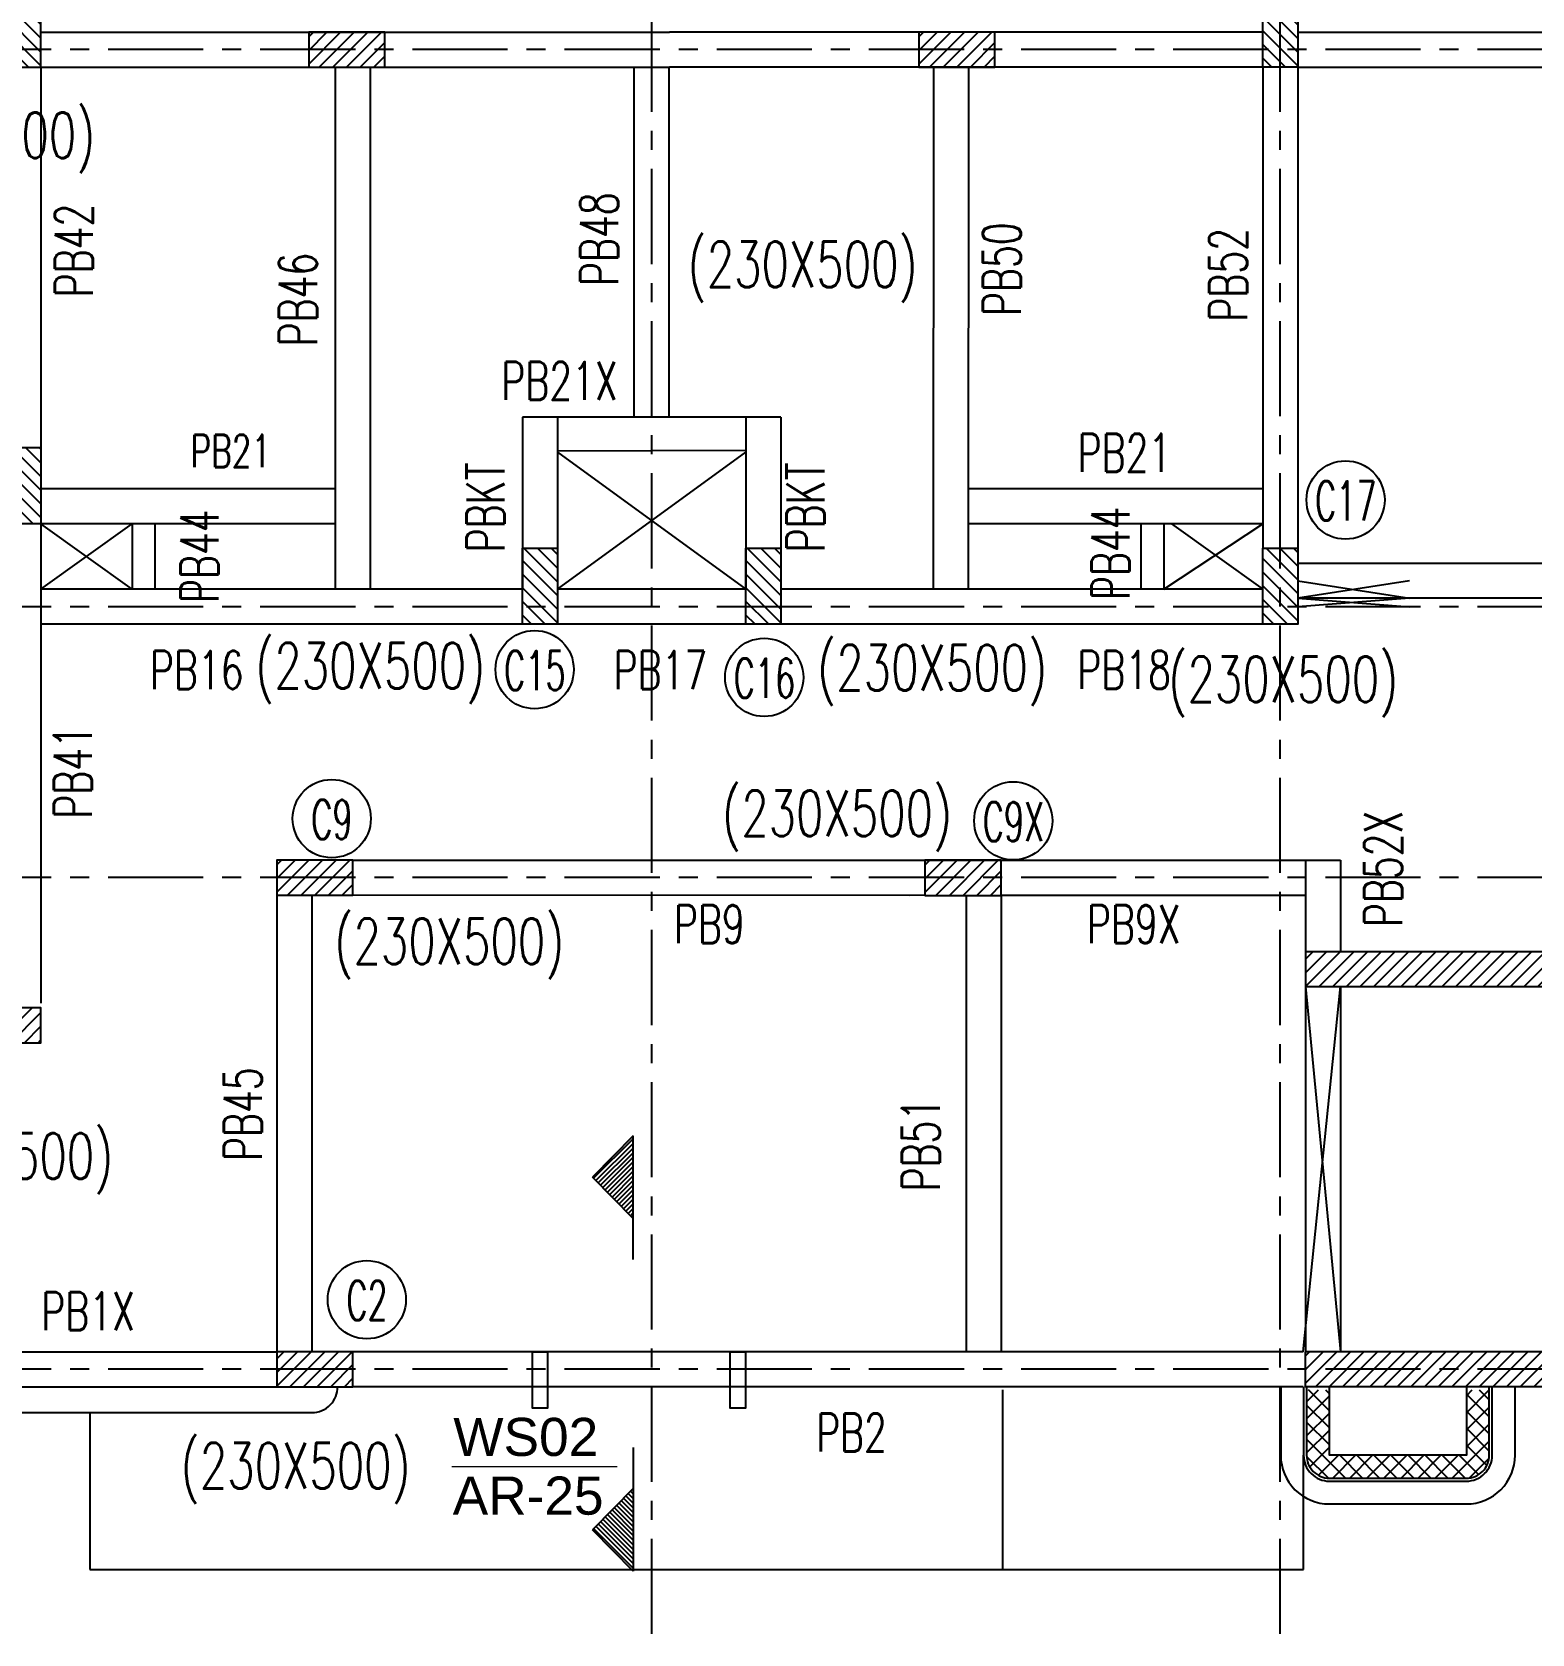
# Model space of a CAD drawing. Header units: millimetres. Extents: x 2659630 to 6742168, y -2425387 to -732288.
# Drawn here: x 2784988 to 2794846, y -956149 to -945625 of the extents above; entities that cross this region are included whole.
import ezdxf
from ezdxf.enums import TextEntityAlignment as Align

# ---------------------------------------------------------------- set-up
doc = ezdxf.new("R2010")
doc.units = ezdxf.units.MM
doc.linetypes.add('CENTER', pattern=[2, 1.25, -0.25, 0.25, -0.25])
doc.layers.add('G-ANNO-SYMB', color=111, linetype='Continuous', lineweight=9)
for name, color, linetype in [('S-BEAM NO', 3, 'Continuous'), ('S-BEAM OUTER', 4, 'Continuous'), ('S-COLUMN', 1, 'Continuous'), ('S-COLUMN CIRCLE', 9, 'Continuous'), ('S-COLUMN HATCH', 8, 'Continuous'), ('S-COLUMN NO', 2, 'Continuous'), ('S-COLUMN SIZES', 2, 'Continuous'), ('S-GRIDE LINE', 8, 'CENTER'), ('S-SECTION MARK', 1, 'Continuous')]:
    doc.layers.add(name, color=color, linetype=linetype)
doc.styles.add('Arial_1', font='arial.ttf', dxfattribs={"height": 98.353293})
doc.styles.add('ROMANS', font='r.shx', dxfattribs={"width": 0.7})
pattern_1 = [(45, (-431680.96, -191648.93), (-56.1266008, 56.1266008), []), (135, (-431680.96, -191648.93), (-56.1266008, -56.1266008), [])]
pattern_2 = [(135, (2790777.821, -1030061.256), (-15.2387667, -15.2387667), [])]
pattern_3 = [(225, (2790777.821, -878550.315), (-15.2387667, 15.2387667), [])]

msp = doc.modelspace()

# ---------------------------------------------------------------- hatches: boundary and pattern name
at = {"layer": 'S-BEAM OUTER', "ltscale": 2500}
h = msp.add_hatch(dxfattribs=at)
h.set_pattern_fill('ANSI37', color=256, scale=25, style=0)
h.set_pattern_definition(pattern_1)
h.paths.add_polyline_path([(2793364.56, -954974.802), (2793364.56, -954750.006, 0.413814008), (2793514.56, -954899.801), (2793514.56, -954974.802), (2794414.561, -954974.802), (2794414.561, -954544.801), (2794564.561, -954544.801), (2794564.561, -954974.802, -0.414213562), (2794414.561, -955124.802), (2793514.56, -955124.802, -0.000000305), (2793514.56, -955124.802, -0.198911696), (2793408.494, -955080.868, -0.1989124), (2793364.56, -954974.802)])
h.paths.add_polyline_path([(2793364.56, -954544.801), (2793514.56, -954544.801), (2793514.56, -954899.801, -0.413814008), (2793364.56, -954750.006), (2793364.56, -954749.801)])
h = msp.add_hatch(dxfattribs=at)
h.set_pattern_fill('ANSI37', color=256, scale=25, style=0)
h.set_pattern_definition(pattern_1)
h.paths.add_polyline_path([(2793364.56, -954974.802), (2793364.56, -954750.006, 0.413814008), (2793514.56, -954899.801), (2793514.56, -954974.802), (2794414.561, -954974.802), (2794414.561, -954544.801), (2794564.561, -954544.801), (2794564.561, -954974.802, -0.414213562), (2794414.561, -955124.802), (2793514.56, -955124.802, -0.000000305), (2793514.56, -955124.802, -0.198911696), (2793408.494, -955080.868, -0.1989124), (2793364.56, -954974.802)])
h.paths.add_polyline_path([(2793364.56, -954544.801), (2793514.56, -954544.801), (2793514.56, -954899.801, -0.413814008), (2793364.56, -954750.006), (2793364.56, -954749.801)])
h = msp.add_hatch(dxfattribs=at)
h.set_pattern_fill('ANSI37', color=256, scale=25, style=0)
h.set_pattern_definition(pattern_1)
h.paths.add_polyline_path([(2793364.56, -954974.802), (2793364.56, -954750.006, 0.413814008), (2793514.56, -954899.801), (2793514.56, -954974.802), (2794414.561, -954974.802), (2794414.561, -954544.801), (2794564.561, -954544.801), (2794564.561, -954974.802, -0.414213562), (2794414.561, -955124.802), (2793514.56, -955124.802, -0.000000305), (2793514.56, -955124.802, -0.198911696), (2793408.494, -955080.868, -0.1989124), (2793364.56, -954974.802)])
h.paths.add_polyline_path([(2793364.56, -954544.801), (2793514.56, -954544.801), (2793514.56, -954899.801, -0.413814008), (2793364.56, -954750.006), (2793364.56, -954749.801)])
at = {"layer": 'S-COLUMN HATCH'}
h = msp.add_hatch(dxfattribs=at)
h.set_pattern_fill('ANSI31', color=8, scale=20, angle=90)
h.set_pattern_definition([(135, (3562846.13, 2472466.04), (-44.9012806, -44.9012806), [])])
h.paths.add_polyline_path([(2793076.65, -945154.91), (2793076.65, -945854.91), (2793306.65, -945854.91), (2793306.65, -945354.91), (2793076.65, -945354.91)])
h.paths.add_polyline_path([(2793076.65, -945854.91), (2793076.65, -945354.91), (2793306.65, -945354.91), (2793306.65, -945854.91)])
h = msp.add_hatch(dxfattribs=at)
h.set_pattern_fill('ANSI31', color=8, scale=20, angle=90)
h.set_pattern_definition([(135, (3555645.71, 2472485.393), (-44.9012806, -44.9012806), [])])
edge = h.paths.add_edge_path()
edge.add_line((2784816.56, -945354.801), (2784816.56, -945854.801))
edge.add_line((2784816.56, -945354.801), (2785046.56, -945354.801))
edge.add_line((2785046.56, -945354.801), (2785046.56, -945854.801))
edge.add_line((2785046.56, -945854.801), (2784816.56, -945854.801))
h = msp.add_hatch(dxfattribs=at)
h.set_pattern_fill('ANSI31', color=8, scale=20, angle=90)
h.set_pattern_definition([(135, (3563905.8, 2472485.285), (-44.9012806, -44.9012806), [])])
edge = h.paths.add_edge_path()
edge.add_line((2793076.65, -945354.91), (2793076.65, -945854.91))
edge.add_line((2793076.65, -945354.91), (2793306.65, -945354.91))
edge.add_line((2793306.65, -945354.91), (2793306.65, -945854.91))
edge.add_line((2793306.65, -945854.91), (2793076.65, -945854.91))
h = msp.add_hatch(dxfattribs=at)
h.set_pattern_fill('ANSI31', color=8, scale=20, angle=180)
h.set_pattern_definition([(225, (-626754.39, -177290.65), (44.9012806, -44.9012806), [])])
edge = h.paths.add_edge_path()
edge.add_line((2787306.554, -945854.801), (2786806.554, -945854.801))
edge.add_line((2787306.554, -945854.801), (2787306.554, -945624.801))
edge.add_line((2787306.554, -945624.801), (2786806.554, -945624.801))
edge.add_line((2786806.554, -945624.801), (2786806.554, -945854.801))
h = msp.add_hatch(dxfattribs=at)
h.set_pattern_fill('ANSI31', color=8, scale=20, angle=180)
h.set_pattern_definition([(225, (-622744.386, -177290.65), (44.9012806, -44.9012806), [])])
edge = h.paths.add_edge_path()
edge.add_line((2791316.56, -945854.801), (2790816.56, -945854.801))
edge.add_line((2791316.56, -945854.801), (2791316.56, -945624.801))
edge.add_line((2791316.56, -945624.801), (2790816.56, -945624.801))
edge.add_line((2790816.56, -945624.801), (2790816.56, -945854.801))
h = msp.add_hatch(dxfattribs=at)
h.set_pattern_fill('ANSI31', color=8, scale=20, angle=90)
h.set_pattern_definition([(135, (3553450.71, 2469466.146), (-44.9012806, -44.9012806), [])])
edge = h.paths.add_edge_path()
edge.add_line((2784816.56, -948354.801), (2784816.56, -948854.801))
edge.add_line((2784816.56, -948354.801), (2785046.56, -948354.801))
edge.add_line((2785046.56, -948354.801), (2785046.56, -948854.801))
edge.add_line((2785046.56, -948854.801), (2784816.56, -948854.801))
h = msp.add_hatch(dxfattribs=at)
h.set_pattern_fill('ANSI31', color=8, scale=20, angle=90)
h.set_pattern_definition([(135, (3559040.72, 2468825.43), (-44.9012806, -44.9012806), [])])
edge = h.paths.add_edge_path()
edge.add_line((2788211.57, -949014.764), (2788211.57, -949514.764))
edge.add_line((2788211.57, -949014.764), (2788441.57, -949014.764))
edge.add_line((2788441.57, -949014.764), (2788441.57, -949514.764))
edge.add_line((2788441.57, -949514.764), (2788211.57, -949514.764))
h = msp.add_hatch(dxfattribs=at)
h.set_pattern_fill('ANSI31', color=8, scale=20, angle=90)
h.set_pattern_definition([(135, (3560509.524, 2468825.45), (-44.9012806, -44.9012806), [])])
edge = h.paths.add_edge_path()
edge.add_line((2789680.374, -949014.747), (2789680.374, -949514.747))
edge.add_line((2789680.374, -949014.747), (2789910.374, -949014.747))
edge.add_line((2789910.374, -949014.747), (2789910.374, -949514.747))
edge.add_line((2789910.374, -949514.747), (2789680.374, -949514.747))
h = msp.add_hatch(dxfattribs=at)
h.set_pattern_fill('ANSI31', color=8, scale=20, angle=90)
h.set_pattern_definition([(135, (3562052.75, 2468806.146), (-44.9012806, -44.9012806), [])])
edge = h.paths.add_edge_path()
edge.add_line((2793076.56, -949014.801), (2793076.56, -949514.801))
edge.add_line((2793076.56, -949014.801), (2793306.56, -949014.801))
edge.add_line((2793306.56, -949014.801), (2793306.56, -949514.801))
edge.add_line((2793306.56, -949514.801), (2793076.56, -949514.801))
h = msp.add_hatch(dxfattribs=at)
h.set_pattern_fill('ANSI31', color=8, scale=20, angle=180)
h.set_pattern_definition([(225, (-626964.386, -182730.65), (44.9012806, -44.9012806), [])])
edge = h.paths.add_edge_path()
edge.add_line((2787096.56, -951294.801), (2786596.56, -951294.801))
edge.add_line((2787096.56, -951294.801), (2787096.56, -951064.801))
edge.add_line((2787096.56, -951064.801), (2786596.56, -951064.801))
edge.add_line((2786596.56, -951064.801), (2786596.56, -951294.801))
h = msp.add_hatch(dxfattribs=at)
h.set_pattern_fill('ANSI31', color=8, scale=20, angle=180)
h.set_pattern_definition([(225, (-626964.386, -182322.99), (44.9012806, -44.9012806), [])])
edge = h.paths.add_edge_path()
edge.add_line((2791356.594, -951296.397), (2790856.594, -951296.397))
edge.add_line((2791356.594, -951296.397), (2791356.561, -951064.801))
edge.add_line((2791356.561, -951064.801), (2790856.561, -951064.801))
edge.add_line((2790856.561, -951064.801), (2790856.594, -951296.397))
h = msp.add_hatch(dxfattribs=at)
h.set_pattern_fill('ANSI31', color=8, scale=20, angle=180)
h.set_pattern_definition([(225, (-631274.39, -185890.61), (44.9012806, -44.9012806), [])])
h.paths.add_polyline_path([(2793356.56, -951894.801), (2793356.56, -951664.801), (2793586.556, -951664.801), (2796236.556, -951664.801), (2796466.56, -951664.801), (2796466.56, -951964.801), (2798566.56, -951964.801), (2798566.56, -951964.801), (2798796.56, -951964.801), (2798796.56, -952194.801), (2798566.56, -952194.801), (2796466.56, -952194.801), (2796466.56, -954294.801), (2796986.559, -954294.801), (2796986.559, -954524.801), (2795786.559, -954524.801), (2795786.559, -954294.801), (2796236.56, -954294.801), (2796236.56, -951894.801), (2793586.56, -951894.801)])
h.paths.add_polyline_path([(2793356.56, -954524.801), (2793364.56, -954524.801), (2793514.56, -954524.801), (2794414.561, -954524.801), (2794564.561, -954524.801), (2794584.561, -954524.801), (2795686.559, -954524.801), (2795686.559, -954294.801), (2793586.56, -954294.801), (2793356.56, -954294.801)])
h.paths.add_polyline_path([(2797086.559, -954294.801), (2798566.56, -954294.801), (2798796.56, -954294.801), (2798796.56, -954524.241), (2798796.56, -954524.801), (2798066.559, -954524.801), (2797916.559, -954524.801), (2797896.559, -954524.801), (2797086.559, -954524.801)])
h = msp.add_hatch(dxfattribs=at)
h.set_pattern_fill('ANSI31', color=8, scale=20, angle=180)
h.set_pattern_definition([(225, (-633921.02, -183630.653), (44.9012806, -44.9012806), [])])
edge = h.paths.add_edge_path()
edge.add_line((2785046.56, -952264.804), (2784546.56, -952264.804))
edge.add_line((2785046.56, -952264.804), (2785046.56, -952034.81))
edge.add_line((2785046.56, -952034.81), (2784546.56, -952034.81))
edge.add_line((2784546.56, -952034.81), (2784546.56, -952264.804))
h = msp.add_hatch(dxfattribs=at)
h.set_pattern_fill('ANSI31', color=8, scale=20, angle=180)
h.set_pattern_definition([(225, (-630650.86, -185890.63), (44.9012806, -44.9012806), [])])
edge = h.paths.add_edge_path()
edge.add_line((2787096.56, -954524.781), (2786596.56, -954524.781))
edge.add_line((2787096.56, -954524.781), (2787096.56, -954294.698))
edge.add_line((2787096.56, -954294.698), (2786596.56, -954294.698))
edge.add_line((2786596.56, -954294.698), (2786596.56, -954524.781))
at = {"layer": 'S-SECTION MARK', "ltscale": 5}
h = msp.add_hatch(dxfattribs=at)
h.set_pattern_fill('ANSI31', color=256, scale=172.406964, angle=270, style=0)
h.set_pattern_definition(pattern_3)
h.paths.add_polyline_path([(2788671.714, -953147.455), (2788938.843, -952875.59), (2788938.843, -953419.321)])
h = msp.add_hatch(dxfattribs=at)
h.set_pattern_fill('ANSI31', color=256, scale=172.406964, angle=270, style=0)
h.set_pattern_definition(pattern_3)
h.paths.add_polyline_path([(2788671.714, -953147.455), (2788938.843, -952875.59), (2788938.843, -953419.321)])
h = msp.add_hatch(dxfattribs=at)
h.set_pattern_fill('ANSI31', color=256, scale=172.406964, angle=270, style=0)
h.set_pattern_definition(pattern_3)
h.paths.add_polyline_path([(2788671.714, -953147.455), (2788938.843, -952875.59), (2788938.843, -953419.321)])
h = msp.add_hatch(dxfattribs=at)
h.set_pattern_fill('ANSI31', color=256, scale=172.406964, angle=90, style=0)
h.set_pattern_definition(pattern_2)
h.paths.add_polyline_path([(2788671.714, -955464.115), (2788938.843, -955735.98), (2788938.843, -955192.25)])
h = msp.add_hatch(dxfattribs=at)
h.set_pattern_fill('ANSI31', color=256, scale=172.406964, angle=90, style=0)
h.set_pattern_definition(pattern_2)
h.paths.add_polyline_path([(2788671.714, -955464.115), (2788938.843, -955735.98), (2788938.843, -955192.25)])
h = msp.add_hatch(dxfattribs=at)
h.set_pattern_fill('ANSI31', color=256, scale=172.406964, angle=90, style=0)
h.set_pattern_definition(pattern_2)
h.paths.add_polyline_path([(2788671.714, -955464.115), (2788938.843, -955735.98), (2788938.843, -955192.25)])

# ---------------------------------------------------------------- linework, layer by layer
at = {"layer": 'G-ANNO-SYMB'}
msp.add_line((2787747.069, -955047.484, 0), (2788834.041, -955047.484, 0), dxfattribs=at)
at = {"layer": 'S-BEAM OUTER', "extrusion": (2.48822e-08, -4.97393e-09, 1)}
for p, q in [((2785046.56, -945624.851), (2788947.698, -945624.798)), ((2785046.56, -945624.851), (2788947.698, -945624.798)), ((2785046.56, -945624.851), (2789177.071, -945624.799, 0)), ((2785046.602, -945856.008), (2788947.701, -945855.695)), ((2785046.602, -945856.008), (2788947.701, -945855.695)), ((2785046.602, -945856.008), (2789176.042, -945855.698))]:
    msp.add_line(p, q, dxfattribs=at)
at = {"layer": 'S-BEAM OUTER', "extrusion": (-2.58596e-08, -4.97393e-09, 1)}
for p, q in [((2793076.65, -945624.853, 0), (2789177.071, -945624.799, 0)), ((2793076.65, -945624.853, 0), (2789177.071, -945624.799, 0)), ((2793076.65, -945624.853, 0), (2789177.071, -945624.799, 0)), ((2793077.701, -945855.748, 0), (2789177.068, -945855.696, 0)), ((2793077.701, -945855.748, 0), (2789177.068, -945855.696, 0)), ((2793077.701, -945855.748, 0), (2789177.068, -945855.696, 0))]:
    msp.add_line(p, q, dxfattribs=at)
at = {"layer": 'S-BEAM OUTER'}
for p, q in [((2793307.217, -945625.819, 0.038), (2796857.49, -945625.696)), ((2793307.217, -945625.819, 0.038), (2796857.49, -945625.696)), ((2793307.217, -945625.819, 0.038), (2796857.49, -945625.696)), ((2785046.471, -945854.804, -0.038), (2785046.471, -948354.801, 0.002)), ((2785046.471, -945854.804, -0.038), (2785046.471, -948354.801, 0.002)), ((2785046.471, -945854.804, -0.038), (2785046.471, -948354.801, 0.002)), ((2786981.326, -945854.674), (2786981.576, -949284.787, 0.04)), ((2786981.326, -945854.674), (2786981.576, -949284.787, 0.04)), ((2786981.326, -945854.674), (2786981.576, -949284.787, 0.04)), ((2787211.513, -945854.656), (2787211.573, -949284.787, 0.04)), ((2787211.513, -945854.656), (2787211.573, -949284.787, 0.04)), ((2787211.513, -945854.656), (2787211.573, -949284.787, 0.04)), ((2788946.011, -948155.724), (2788946.042, -945855.466)), ((2788946.011, -948155.724), (2788946.042, -945855.466)), ((2788946.011, -948155.724), (2788946.042, -945855.466)), ((2789176.011, -948155.727), (2789176.042, -945855.469)), ((2789176.011, -948155.727), (2789176.042, -945855.469)), ((2789176.011, -948155.727), (2789176.042, -945855.469)), ((2790911.609, -945854.268), (2790911.563, -949284.787, 0.04)), ((2790911.609, -945854.268), (2790911.563, -949284.787, 0.04)), ((2790911.609, -945854.268), (2790911.563, -949284.787, 0.04)), ((2791141.609, -945854.271), (2791141.56, -949284.787, 0.04)), ((2791141.609, -945854.271), (2791141.56, -949284.787, 0.04)), ((2791141.609, -945854.271), (2791141.56, -949284.787, 0.04)), ((2793306.65, -945854.91, 0), (2793306.698, -949014.801, 0.044)), ((2793306.65, -945854.91, 0), (2793306.698, -949014.801, 0.044)), ((2793306.65, -945854.91, 0), (2793306.698, -949014.801, 0.044)), ((2793307.225, -945855.819, 0.038), (2796857.498, -945855.696)), ((2793307.225, -945855.819, 0.038), (2796857.498, -945855.696)), ((2793307.225, -945855.819, 0.038), (2796857.498, -945855.696)), ((2789910.392, -948154.801), (2788211.557, -948154.801)), ((2788441.557, -948154.801), (2788441.572, -949285.045)), ((2789680.371, -948154.801, 0.038), (2789680.371, -949285.031, 0.038)), ((2789910.392, -948154.801), (2789910.377, -949284.822)), ((2788211.554, -948372.801), (2788211.566, -949285.048)), ((2788211.554, -948384.801), (2788211.566, -949285.048)), ((2788211.554, -948384.801), (2788211.566, -949285.048)), ((2788441.56, -948372.801), (2788441.572, -949285.045)), ((2789680.371, -948372.801, 0.038), (2788441.56, -948378.823)), ((2788441.56, -948385.044), (2788441.572, -949285.045)), ((2789680.371, -948372.801, 0.038), (2789680.371, -949285.031, 0.038)), ((2789680.371, -948384.801, 0.038), (2789680.371, -949285.031, 0.038)), ((2789910.389, -948372.801), (2789910.377, -949284.822)), ((2789910.389, -948384.801), (2789910.377, -949284.822)), ((2786981.518, -948624.876), (2785046.464, -948624.851)), ((2786981.518, -948624.876), (2785046.464, -948624.851)), ((2786981.518, -948624.876), (2785046.464, -948624.851)), ((2793076.586, -948624.621), (2791140.38, -948624.595)), ((2793076.586, -948624.621), (2791140.38, -948624.595)), ((2793076.586, -948624.621), (2791140.38, -948624.595)), ((2785046.419, -948824.606, -0.005), (2785046.47, -952005.008)), ((2785046.419, -948824.606, -0.005), (2785046.47, -952005.008)), ((2785046.419, -948824.606, -0.005), (2785046.47, -952005.008)), ((2786981.534, -948854.876), (2785045.39, -948854.85)), ((2786981.534, -948854.876), (2785045.39, -948854.85)), ((2786981.534, -948854.876), (2785045.39, -948854.85)), ((2793076.59, -948854.621), (2791140.377, -948854.595)), ((2793076.59, -948854.621), (2791140.377, -948854.595)), ((2793076.59, -948854.621), (2791140.377, -948854.595)), ((2792275.889, -948854.521), (2792275.917, -949284.881)), ((2792275.889, -948854.521), (2792275.917, -949284.881)), ((2792275.889, -948854.521), (2792275.917, -949284.881)), ((2792425.889, -948854.523), (2792425.917, -949285.179)), ((2792425.889, -948854.523), (2792425.917, -949285.179)), ((2792425.889, -948854.523), (2792425.917, -949285.179)), ((2793306.724, -949114.575), (2796856.554, -949114.575)), ((2793306.724, -949114.575), (2796856.554, -949114.575)), ((2793306.724, -949114.575), (2796856.554, -949114.575)), ((2796856.56, -949344.575), (2793306.719, -949344.575)), ((2796856.56, -949344.575), (2793306.719, -949344.575)), ((2796856.56, -949344.575), (2793306.719, -949344.575)), ((2786596.56, -951064.813, -0.038), (2786596.56, -954524.765, 0.002)), ((2786596.56, -951064.813, -0.038), (2786596.56, -954524.765, 0.002)), ((2786596.56, -951064.813, -0.038), (2786596.56, -954524.765, 0.002)), ((2787096.56, -951064.801), (2793586.556, -951064.801)), ((2787196.56, -951064.801), (2793586.556, -951064.801)), ((2787196.56, -951064.801), (2793586.556, -951064.801)), ((2793356.409, -951064.801, -0.16), (2793356.554, -951664.803, 0)), ((2793356.409, -951064.801, -0.16), (2793356.554, -951664.803, 0)), ((2793356.409, -951064.801, -0.16), (2793356.554, -951664.803, 0)), ((2793586.556, -951064.801, 0), (2793586.556, -951664.803, 0)), ((2793586.556, -951064.801, 0), (2793586.556, -951664.803, 0)), ((2793586.556, -951064.801, 0), (2793586.556, -951664.803, 0)), ((2786826.56, -951294.801, -0.004), (2786826.56, -954294.698, 0.004)), ((2786826.56, -951294.801, -0.004), (2786826.56, -954294.698, 0.004)), ((2786826.56, -951294.801, -0.004), (2786826.56, -954294.698, 0.004)), ((2790756.561, -951296.397, -0.058), (2787096.56, -951294.551, 0.006)), ((2790756.561, -951296.397, -0.058), (2787096.56, -951294.551, 0.006)), ((2790856.594, -951296.382), (2787096.56, -951294.551, 0.006)), ((2791126.593, -951296.397, -0.058), (2791126.56, -954294.801)), ((2791126.593, -951296.397, -0.058), (2791126.56, -954294.801)), ((2791126.593, -951296.397, -0.058), (2791126.56, -954294.801)), ((2791356.594, -951296.397, -0.058), (2791356.561, -954294.801)), ((2791356.594, -951296.397, -0.058), (2791356.561, -954294.801)), ((2791356.594, -951296.397, -0.058), (2791356.561, -954294.801)), ((2793356.465, -951297.536, -0.098), (2791356.561, -951296.606, -0.065)), ((2793356.465, -951297.536, -0.098), (2791356.561, -951296.606, -0.065)), ((2793356.465, -951297.536, -0.098), (2791356.561, -951296.606, -0.065)), ((2780731.777, -954294.79, 0.044), (2786596.56, -954294.698, -0.001)), ((2781186.556, -954294.781), (2786596.56, -954294.698, -0.001)), ((2781286.554, -954294.781, 0.04), (2786596.56, -954294.698, -0.001)), ((2793342.677, -954294.722, -0.186), (2787096.56, -954294.697, 0.009)), ((2793342.677, -954294.722, -0.186), (2787096.56, -954294.697, 0.009)), ((2793342.677, -954294.722, -0.186), (2787096.56, -954294.697, 0.009)), ((2793342.677, -954524.737, -0.038), (2787096.56, -954524.701, 0)), ((2793342.677, -954524.737, -0.038), (2787096.56, -954524.701, 0)), ((2793342.677, -954524.737, -0.038), (2787096.56, -954524.701, 0))]:
    msp.add_line(p, q, dxfattribs=at)
at = {"layer": 'S-BEAM OUTER', "extrusion": (4.57357e-08, -5.09838e-09, 1)}
for p, q in [((2793076.625, -945854.767, 0), (2793077.24, -949014.801)), ((2793076.625, -945854.767, 0), (2793077.24, -949014.801)), ((2793076.625, -945854.767, 0), (2793077.24, -949014.801)), ((2788211.557, -948154.801), (2788211.573, -949285.048)), ((2788211.56, -948384.801), (2788211.573, -949285.048)), ((2788211.56, -948384.801), (2788211.573, -949285.048)), ((2788211.57, -949284.812), (2785046.426, -949284.759)), ((2788211.57, -949284.812), (2787581.56, -949284.802)), ((2788211.57, -949284.812), (2787581.56, -949284.802)), ((2789680.374, -949284.837), (2788441.57, -949284.816)), ((2789680.374, -949284.837), (2788441.57, -949284.816)), ((2789680.374, -949284.837), (2788441.57, -949284.816)), ((2790541.56, -949284.852), (2789910.374, -949284.841)), ((2790541.56, -949284.852), (2789910.374, -949284.841)), ((2793076.56, -949284.895), (2789910.374, -949284.841)), ((2790541.56, -949514.777), (2785046.43, -949514.828)), ((2793076.56, -949514.753), (2787581.56, -949514.804)), ((2790541.56, -949514.777), (2787581.56, -949514.804))]:
    msp.add_line(p, q, dxfattribs=at)
at = {"layer": 'S-BEAM OUTER', "ltscale": 2500}
for p, q in [((2788441.56, -948384.801), (2789680.371, -949285.031, 0.038)), ((2788441.56, -948384.801), (2789680.371, -949285.031, 0.038)), ((2788441.56, -948384.801), (2789680.371, -949285.031, 0.038)), ((2788441.572, -949285.045), (2789680.371, -948384.801, 0.038)), ((2788441.572, -949285.045), (2789680.371, -948384.801, 0.038)), ((2788441.572, -949285.045), (2789680.371, -948384.801, 0.038)), ((2785045.365, -949284.759), (2785646.559, -948855.126, 0.031)), ((2785646.561, -949284.739, 0.003), (2785045.39, -948854.85)), ((2785646.561, -949284.739, 0.003), (2785045.39, -948854.85)), ((2785646.561, -949284.739, 0.003), (2785045.39, -948854.85)), ((2792425.917, -949284.884), (2793076.59, -948854.621)), ((2792425.917, -949284.884), (2793076.59, -948854.621)), ((2792425.917, -949284.884), (2793076.59, -948854.621)), ((2792476.56, -948854.801), (2793076.56, -949284.895)), ((2793306.56, -949229.801), (2794041.56, -949344.575)), ((2793306.56, -949229.801), (2794041.56, -949344.575)), ((2793306.56, -949229.801), (2794041.56, -949344.575)), ((2794041.56, -949229.801), (2793306.719, -949344.575)), ((2794041.56, -949229.801), (2793306.719, -949344.575)), ((2794041.56, -949229.801), (2793306.719, -949344.575)), ((2794041.56, -949344.575), (2793306.56, -949399.802)), ((2794041.56, -949344.575), (2793306.56, -949399.802)), ((2794041.56, -949344.575), (2793306.56, -949399.802)), ((2793306.719, -949344.575), (2794041.56, -949399.801)), ((2793306.719, -949344.575), (2794041.56, -949399.801)), ((2793306.719, -949344.575), (2794041.56, -949399.801)), ((2791368.56, -955724.801), (2791368.56, -954544.801)), ((2791368.56, -955724.801), (2791368.56, -954544.801)), ((2791368.56, -955724.801), (2791368.56, -954544.801)), ((2785368.56, -954694.801), (2785368.56, -955724.801)), ((2785368.56, -954694.801), (2785368.56, -955724.801)), ((2785368.56, -954694.801), (2785368.56, -955724.801)), ((2793344.56, -955724.801), (2793344.56, -954974.802)), ((2793344.56, -955724.801), (2793344.56, -954974.802)), ((2793344.56, -955724.801), (2793344.56, -954974.802)), ((2785368.56, -955724.801), (2791368.56, -955724.801)), ((2785368.56, -955724.801), (2791368.56, -955724.801)), ((2785368.56, -955724.801), (2791368.56, -955724.801)), ((2791368.56, -955724.801), (2793344.56, -955724.801)), ((2791368.56, -955724.801), (2793344.56, -955724.801)), ((2791368.56, -955724.801), (2793344.56, -955724.801))]:
    msp.add_line(p, q, dxfattribs=at)
at = {"layer": 'S-BEAM OUTER', "extrusion": (-4.67131e-08, -5.09838e-09, 1)}
msp.add_line((2789910.383, -948384.801), (2789910.37, -949284.823), dxfattribs=at)
msp.add_line((2789910.383, -948384.801), (2789910.37, -949284.823), dxfattribs=at)
msp.add_line((2789910.383, -948384.801), (2789910.37, -949284.823), dxfattribs=at)
at = {"layer": 'S-BEAM OUTER', "extrusion": (-4.66122e-08, -1.23255e-10, 1)}
for p, q in [((2785646.559, -948855.126, 0.031), (2785646.561, -949284.739)), ((2785646.559, -948855.126, 0.031), (2785646.561, -949284.739)), ((2785646.559, -948855.126, 0.031), (2785646.561, -949284.739)), ((2785796.559, -948855.129, 0.031), (2785796.561, -949284.772)), ((2785796.559, -948855.129, 0.031), (2785796.561, -949284.772)), ((2785796.559, -948855.129, 0.031), (2785796.561, -949284.772))]:
    msp.add_line(p, q, dxfattribs=at)
at = {"layer": 'S-BEAM OUTER', "extrusion": (3.54727e-08, -1.28399e-09, 1)}
for p in [(2780916.558, -954524.784, 0.04), (2781166.56, -954524.801), (2781286.554, -954524.781, 0.04)]:
    msp.add_line(p, (2786596.47, -954524.74, 0.04), dxfattribs=at)
at = {"layer": 'S-BEAM OUTER', "ltscale": 2500}
for points in [[(2781186.56, -954694.801), (2786826.56, -954694.801, 0.205175969), (2786949.627, -954642.081, 0.192663744), (2786996.56, -954524.801, 5.190390166)], [(2781186.56, -954694.801), (2786826.56, -954694.801, 0.205175969), (2786949.627, -954642.081, 0.192663744), (2786996.56, -954524.801, 5.190390166)], [(2781186.56, -954694.801), (2786826.56, -954694.801, 0.205175969), (2786949.627, -954642.081, 0.192663744), (2786996.56, -954524.801, 5.190390166)], [(2793194.56, -954524.801), (2793194.56, -954974.802, 0.198912147), (2793288.286, -955201.076, 0.198912748), (2793514.561, -955294.802), (2794414.561, -955294.802, 0.198912367), (2794640.835, -955201.076, 0.198912367), (2794734.561, -954974.802), (2794734.561, -954524.801)], [(2793344.56, -954524.801), (2793344.56, -954974.802, 0.19891181), (2793394.352, -955095.01, 0.198913086), (2793514.561, -955144.802), (2794414.561, -955144.802, 0.198912367), (2794534.769, -955095.01, 0.198912367), (2794584.561, -954974.802), (2794584.561, -954524.801)], [(2793344.56, -954524.801), (2793344.56, -954974.802, 0.19891181), (2793394.352, -955095.01, 0.198913086), (2793514.561, -955144.802), (2794414.561, -955144.802, 0.198912367), (2794534.769, -955095.01, 0.198912367), (2794584.561, -954974.802), (2794584.561, -954524.801)], [(2793344.56, -954524.801), (2793344.56, -954974.802, 0.19891181), (2793394.352, -955095.01, 0.198913086), (2793514.561, -955144.802), (2794414.561, -955144.802, 0.198912367), (2794534.769, -955095.01, 0.198912367), (2794584.561, -954974.802), (2794584.561, -954524.801)], [(2793364.56, -954524.801), (2793364.56, -954974.802, 0.198912689), (2793408.494, -955080.868, 0.198912046), (2793514.56, -955124.802), (2794414.561, -955124.802, 0.198912367), (2794520.627, -955080.868, 0.198912367), (2794564.561, -954974.802), (2794564.561, -954524.801)], [(2793364.56, -954524.801), (2793364.56, -954974.802, 0.198912689), (2793408.494, -955080.868, 0.198912046), (2793514.56, -955124.802), (2794414.561, -955124.802, 0.198912367), (2794520.627, -955080.868, 0.198912367), (2794564.561, -954974.802), (2794564.561, -954524.801)], [(2793364.56, -954524.801), (2793364.56, -954974.802, 0.198912689), (2793408.494, -955080.868, 0.198912046), (2793514.56, -955124.802), (2794414.561, -955124.802, 0.198912367), (2794520.627, -955080.868, 0.198912367), (2794564.561, -954974.802), (2794564.561, -954524.801)]]:
    msp.add_lwpolyline(points, format="xyb", dxfattribs=at)
msp.add_lwpolyline([(2794414.561, -954524.801), (2794414.561, -954974.802), (2793514.56, -954974.802), (2793514.56, -954524.801)], dxfattribs=at)
msp.add_lwpolyline([(2794414.561, -954524.801), (2794414.561, -954974.802), (2793514.56, -954974.802), (2793514.56, -954524.801)], dxfattribs=at)
msp.add_lwpolyline([(2794414.561, -954524.801), (2794414.561, -954974.802), (2793514.56, -954974.802), (2793514.56, -954524.801)], dxfattribs=at)
at = {"layer": 'S-COLUMN', "color": 1}
for p, q in [((2785046.56, -945854.801), (2785046.56, -945354.801)), ((2784816.56, -945854.801), (2785046.56, -945854.801)), ((2793356.56, -951664.801), (2793356.56, -951894.801)), ((2793356.56, -951894.801), (2793356.56, -954294.801)), ((2793586.56, -951894.801), (2793586.56, -954294.801))]:
    msp.add_line(p, q, dxfattribs=at)
at = {"layer": 'S-COLUMN'}
for p, q in [((2793342.677, -954294.722, -0.186), (2793586.554, -951894.803, 0)), ((2793356.56, -951894.801), (2793586.554, -954294.801, 0))]:
    msp.add_line(p, q, dxfattribs=at)
at = {"layer": 'S-COLUMN', "color": 1}
for points in [[(2793076.65, -945854.91), (2793076.65, -945354.91), (2793306.65, -945354.91), (2793306.65, -945854.91), (2793076.65, -945854.91)], [(2786806.554, -945854.801), (2787306.554, -945854.801), (2787306.554, -945624.801), (2786806.554, -945624.801), (2786806.554, -945854.801)], [(2790816.56, -945854.801), (2791316.56, -945854.801), (2791316.56, -945624.801), (2790816.56, -945624.801), (2790816.56, -945854.801)], [(2784816.56, -948854.801), (2784816.56, -948354.801), (2785046.56, -948354.801), (2785046.56, -948854.801), (2784816.56, -948854.801)], [(2793076.56, -949514.801), (2793076.56, -949014.801), (2793306.56, -949014.801), (2793306.56, -949514.801), (2793076.56, -949514.801)], [(2786596.56, -951294.801), (2787096.56, -951294.801), (2787096.56, -951064.801), (2786596.56, -951064.801), (2786596.56, -951294.801)], [(2790856.594, -951296.397), (2791356.594, -951296.397), (2791356.561, -951064.801), (2790856.561, -951064.801), (2790856.594, -951296.397)], [(2793356.56, -951664.801), (2796466.56, -951664.801), (2796466.56, -951964.801), (2798796.56, -951964.801), (2798796.56, -952194.801)], [(2793356.56, -951894.801), (2796236.56, -951894.801), (2796236.56, -954294.801), (2793356.56, -954294.801)], [(2784546.56, -952264.804), (2785046.56, -952264.804), (2785046.56, -952034.81), (2784546.56, -952034.81), (2784546.56, -952264.804)], [(2786596.56, -954524.781), (2787096.56, -954524.781), (2787096.56, -954294.698), (2786596.56, -954294.698), (2786596.56, -954524.781)], [(2798796.56, -954294.801), (2798796.56, -954524.801), (2797086.559, -954524.801), (2797086.559, -954664.301), (2796986.559, -954664.301), (2796986.559, -954524.801), (2795786.559, -954524.801), (2795786.559, -954664.301), (2795686.559, -954664.301), (2795686.559, -954524.801), (2793356.56, -954524.801), (2793356.56, -954294.779)]]:
    msp.add_lwpolyline(points, dxfattribs=at)
for points, elevation in [([(2788211.57, -949514.764), (2788211.57, -949014.764), (2788441.57, -949014.764), (2788441.57, -949514.764), (2788211.57, -949514.764)], 0.04), ([(2789680.374, -949514.747), (2789680.374, -949014.747), (2789910.374, -949014.747), (2789910.374, -949514.747), (2789680.374, -949514.747)], 0.077)]:
    msp.add_lwpolyline(points, dxfattribs=dict(at, elevation=elevation))
at = {"layer": 'S-COLUMN', "color": 1, "elevation": 0.002}
for points in [[(2788276.56, -954294.781), (2788376.56, -954294.781), (2788376.56, -954664.281), (2788276.56, -954664.281)], [(2789576.56, -954294.781), (2789676.56, -954294.781), (2789676.56, -954664.281), (2789576.56, -954664.281)]]:
    msp.add_lwpolyline(points, close=True, dxfattribs=at)
at = {"layer": 'S-COLUMN CIRCLE'}
for centre in [(2793620.973, -948698.961), (2788291.493, -949813.397), (2789800.393, -949864.209), (2786957.998, -950792.22), (2791436.946, -950806.741, 0), (2787188.574, -953952.643, 0)]:
    msp.add_circle(centre, 257.143, dxfattribs=at)
at = {"layer": 'S-GRIDE LINE', "ltscale": 500}
for p, q in [((2789061.56, -956148.641), (2789061.56, -936826.965)), ((2789061.56, -956148.641), (2789061.56, -936826.965)), ((2789061.56, -956148.641), (2789061.56, -936826.965)), ((2793191.56, -956148.641), (2793191.56, -936826.965)), ((2793191.56, -956148.641), (2793191.56, -936826.965)), ((2793191.56, -956148.641), (2793191.56, -936826.965)), ((2826113.321, -945739.801), (2773622.623, -945739.801)), ((2826113.321, -945739.801), (2773622.623, -945739.801)), ((2826113.321, -945739.801), (2773622.623, -945739.801)), ((2826113.321, -949399.801), (2773622.623, -949399.801)), ((2826113.321, -949399.801), (2773622.623, -949399.801)), ((2826113.321, -949399.801), (2773622.623, -949399.801)), ((2826113.321, -951179.801), (2773622.623, -951179.801)), ((2826113.321, -951179.801), (2773622.623, -951179.801)), ((2826113.321, -951179.801), (2773622.623, -951179.801)), ((2826113.321, -954409.801), (2773622.623, -954409.801)), ((2826113.321, -954409.801), (2773622.623, -954409.801)), ((2826113.321, -954409.801), (2773622.623, -954409.801))]:
    msp.add_line(p, q, dxfattribs=at)
at = {"layer": 'S-SECTION MARK'}
for p, q in [((2788938.843, -952875.59), (2788671.714, -953147.455)), ((2788938.843, -952875.59), (2788671.714, -953147.455)), ((2788938.843, -952875.59), (2788671.714, -953147.455)), ((2788938.843, -953688.448), (2788938.843, -952875.59)), ((2788938.843, -953688.448), (2788938.843, -952875.59)), ((2788938.843, -953688.448), (2788938.843, -952875.59)), ((2788938.843, -953419.321), (2788671.714, -953147.455)), ((2788938.843, -953419.321), (2788671.714, -953147.455)), ((2788938.843, -953419.321), (2788671.714, -953147.455)), ((2788938.843, -954923.122), (2788938.843, -955735.98)), ((2788938.843, -954923.122), (2788938.843, -955735.98)), ((2788938.843, -954923.122), (2788938.843, -955735.98)), ((2788938.843, -955192.25), (2788671.714, -955464.115)), ((2788938.843, -955192.25), (2788671.714, -955464.115)), ((2788938.843, -955192.25), (2788671.714, -955464.115)), ((2788938.843, -955735.98), (2788671.714, -955464.115)), ((2788938.843, -955735.98), (2788671.714, -955464.115)), ((2788938.843, -955735.98), (2788671.714, -955464.115))]:
    msp.add_line(p, q, dxfattribs=at)

# ---------------------------------------------------------------- texts
at = {"layer": 'G-ANNO-SYMB', "char_height": 250.3892, "width": 232.16303, "attachment_point": 2, "line_spacing_factor": 0.938532, "style": 'Arial_1'}
for s, insert in [('WS02', (2788233.263, -954728.801, 0)), ('AR-25', (2788248.795, -955114.575, 0))]:
    msp.add_mtext(s, dxfattribs=dict(at, insert=insert))
at = {"layer": 'S-BEAM NO', "style": 'ROMANS', "width": 0.7}
for s, p in [('PB48', (2788716.03, -946985.639, -0.001)), ('PB42', (2785263.865, -947060.298, -0.001)), ('PB50', (2791361.809, -947182.773, -0.001)), ('PB52', (2792849.372, -947219.957, -0.001)), ('PB46', (2786736.367, -947382.91, -0.001)), ('PBKT', (2787968.255, -948746.914, -0.001)), ('PBKT', (2790071.25, -948746.914, -0.001)), ('PB44', (2786088.164, -949068.226, 0.055)), ('PB44', (2792076.498, -949048.669, -0.001)), ('PB41', (2785256.418, -950485.4, 0.026)), ('PB52X', (2793867.671, -951122.657, -0.001)), ('PB45', (2786373.756, -952734.172, -0.019)), ('PB51', (2790829.172, -952934.435, -0.026))]:
    msp.add_text(s, height=250, rotation=90, dxfattribs=at).set_placement(p, align=Align.MIDDLE_CENTER)
for s, height, p in [('PB21X', 250, (2788455.139, -947916.77, 0)), ('PB21', 214.2857, (2786294.703, -948377.053, 0)), ('PB21', 250, (2792167.949, -948389.119, 0)), ('PB16', 250, (2786070.767, -949815.886, 0.011)), ('PB17', 250, (2789118.237, -949815.875, 0)), ('PB18', 250, (2792165.745, -949815.051, 0)), ('PB9', 250, (2789439.669, -951485.309, -0.049)), ('PB9X', 250, (2792229.327, -951485.309, -0.049)), ('PB1X', 250, (2785356.501, -954028.861, 0.046)), ('PB2', 250, (2790373.855, -954825.805, -0.02))]:
    msp.add_text(s, height=height, dxfattribs=at).set_placement(p, align=Align.MIDDLE_CENTER)
at = {"layer": 'S-COLUMN NO', "style": 'ROMANS', "width": 0.6}
for s, p in [('C17', (2793622.341, -948704.491, 0)), ('C15', (2788292.862, -949818.928, 0)), ('C16', (2789801.762, -949869.74, 0)), ('C9', (2786959.366, -950797.75, 0)), ('C9X', (2791438.315, -950812.272)), ('C2', (2787189.943, -953958.173))]:
    msp.add_text(s, height=257.1429, dxfattribs=at).set_placement(p, align=Align.MIDDLE_CENTER)
at = {"layer": 'S-COLUMN SIZES', "lineweight": -2, "style": 'ROMANS', "width": 0.7}
for p in [(2784649.181, -946302.281, 0.04), (2790052.716, -947151.399, -0.012), (2787211.303, -949787.47, 0), (2790904.087, -949801.168, 0), (2793211.681, -949876.389, 0), (2790279.23, -950757.451, -0.004), (2787731.085, -951597.637, 0), (2784766.926, -953009.592, 0), (2786721.204, -955043.259, 0)]:
    msp.add_text('(230X500)', height=300, dxfattribs=at).set_placement(p, align=Align.MIDDLE_CENTER)

doc.saveas('drawing.dxf')
